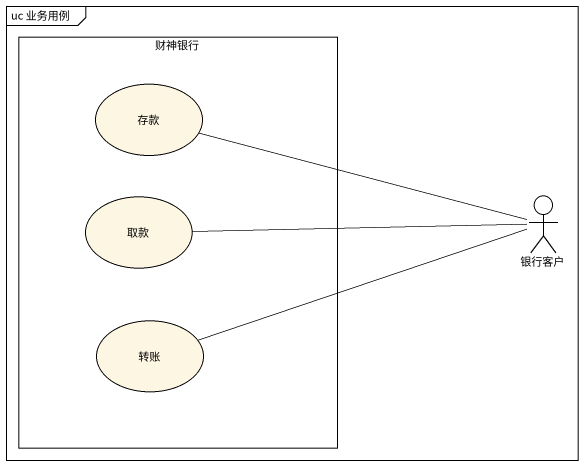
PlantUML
@startuml
mainframe uc 业务用例
rectangle 财神银行 {
  usecase 存款
  usecase 取款
  usecase 转账
}
actor 银行客户
银行客户 -left- 存款
银行客户 -left- 取款
银行客户 -left- 转账
@enduml
